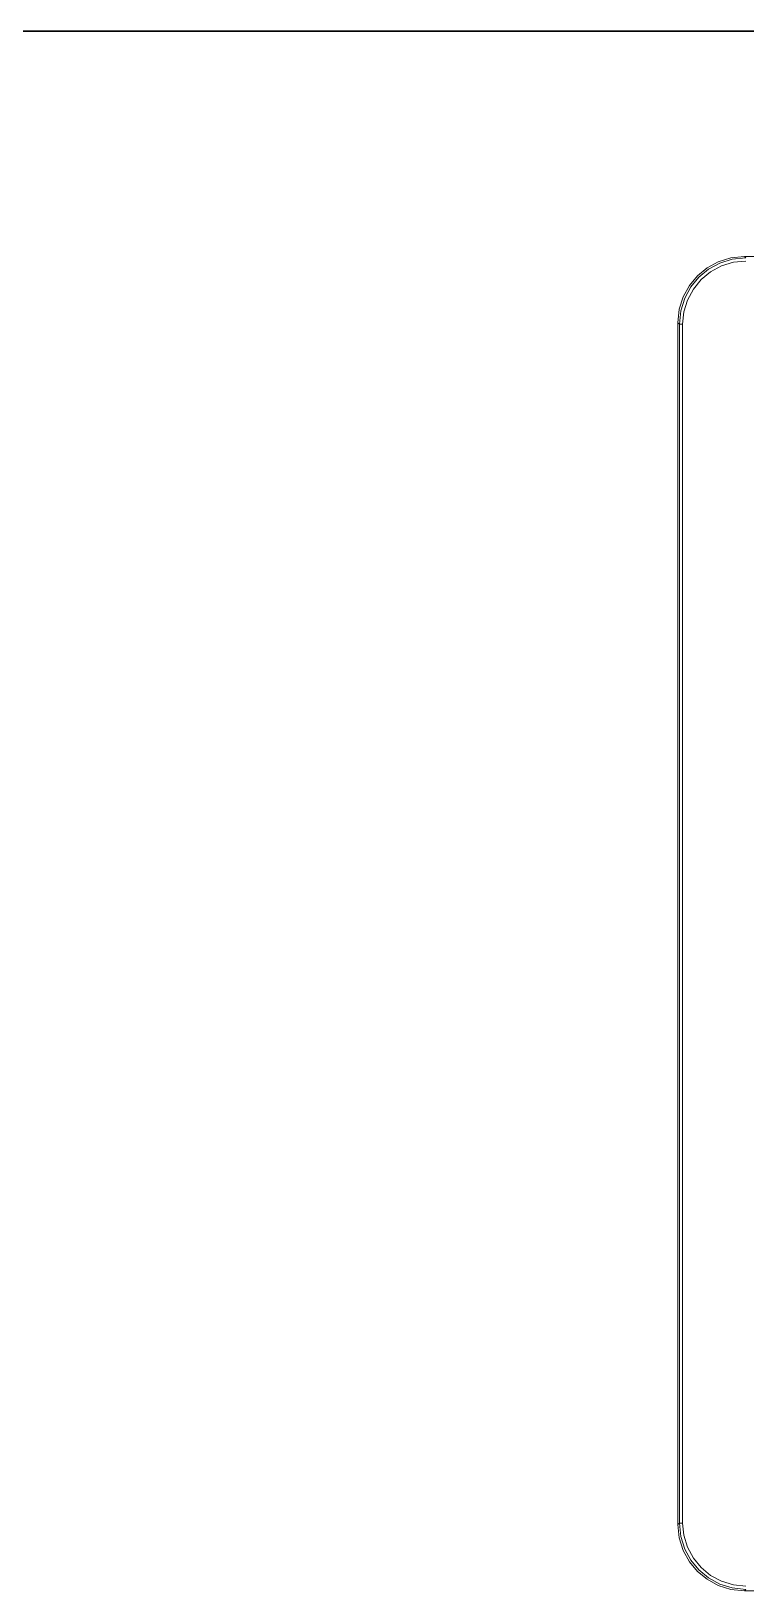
# Model space of a CAD drawing. Header units: millimetres. Extents: x -6000 to 26000, y -6000 to 26000.
# Drawn here: x 91.1 to 106.37, y -2627.3 to -2593.95 of the extents above; entities that cross this region are included whole.
import ezdxf

# ---------------------------------------------------------------- set-up
doc = ezdxf.new("R2010")
doc.units = ezdxf.units.MM
doc.header["$MEASUREMENT"] = 0
doc.layers.add('Чертеж и Рисунок_Ном._пера__21', color=7, linetype='Continuous', lineweight=30)
doc.layers.add('Чертеж и Рисунок_Ном._пера__7', color=7, linetype='Continuous', lineweight=15)

msp = doc.modelspace()

# ---------------------------------------------------------------- linework, layer by layer
at = {"layer": 'Чертеж и Рисунок_Ном._пера__21', "color": 7, "linetype": 'Continuous', "lineweight": 30}
msp.add_line((77.41, -2593.952), (160.966, -2593.952), dxfattribs=at)
at = {"layer": 'Чертеж и Рисунок_Ном._пера__7', "color": 7, "linetype": 'Continuous', "lineweight": 15}
for p, q in [((106.373, -2598.797), (106.342, -2598.766)), ((132.034, -2598.766), (106.342, -2598.766)), ((104.922, -2600.185), (104.953, -2600.216)), ((104.922, -2625.878), (104.922, -2600.185)), ((104.953, -2600.216), (104.953, -2625.847)), ((105.023, -2600.216), (104.953, -2600.216)), ((105.023, -2600.216), (105.023, -2625.847)), ((104.953, -2625.847), (104.922, -2625.878)), ((104.953, -2625.847), (105.023, -2625.847)), ((106.373, -2627.266), (106.342, -2627.297)), ((106.342, -2627.297), (132.034, -2627.297))]:
    msp.add_line(p, q, dxfattribs=at)
at = {"layer": 'Чертеж и Рисунок_Ном._пера__7', "color": 7, "linetype": 'Continuous', "lineweight": 15, "flags": 128}
for points in [[(106.342, -2598.766), (106.053, -2598.795), (105.784, -2598.88), (105.544, -2599.011), (105.338, -2599.181), (105.168, -2599.387), (105.036, -2599.628), (104.952, -2599.897), (104.922, -2600.185)], [(104.953, -2600.216), (104.983, -2599.928), (105.067, -2599.659), (105.199, -2599.418), (105.369, -2599.212), (105.575, -2599.042), (105.815, -2598.911), (106.084, -2598.826), (106.373, -2598.797)], [(106.373, -2598.866), (106.112, -2598.892), (105.856, -2598.969), (105.621, -2599.095), (105.418, -2599.261), (105.252, -2599.464), (105.126, -2599.699), (105.048, -2599.955), (105.023, -2600.216)], [(104.922, -2625.878), (104.952, -2626.166), (105.036, -2626.435), (105.168, -2626.676), (105.338, -2626.881), (105.544, -2627.051), (105.784, -2627.183), (106.053, -2627.267), (106.342, -2627.297)], [(106.373, -2627.266), (106.084, -2627.236), (105.815, -2627.152), (105.575, -2627.02), (105.369, -2626.85), (105.199, -2626.645), (105.067, -2626.404), (104.983, -2626.135), (104.953, -2625.847)], [(105.023, -2625.847), (105.048, -2626.107), (105.126, -2626.363), (105.252, -2626.599), (105.418, -2626.801), (105.621, -2626.967), (105.856, -2627.093), (106.112, -2627.171), (106.373, -2627.196)]]:
    msp.add_lwpolyline(points, dxfattribs=at)

doc.saveas('drawing.dxf')
